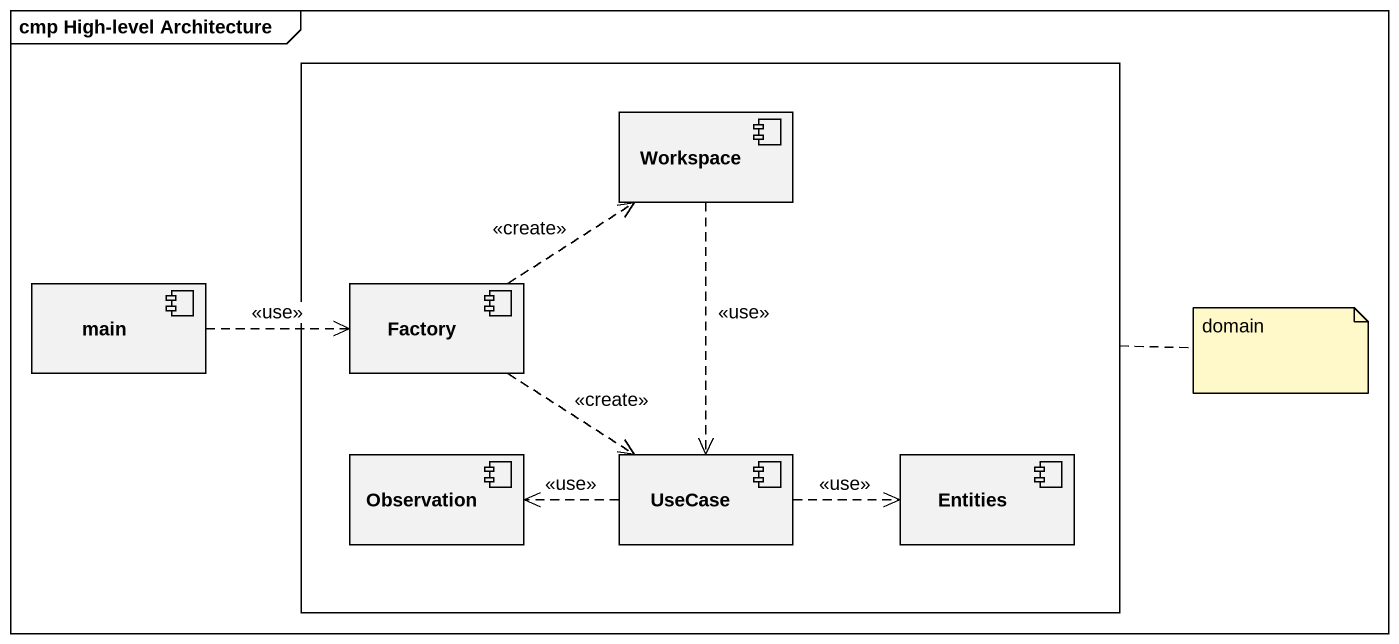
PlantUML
@startuml
mainframe cmp High-level Architecture
rectangle " " as rectangle1 {
  component Workspace
  component Factory
  component Observation
  component "UseCase" as UseCase_
  component Entities
}
component main
Workspace ..> UseCase_ : <<use>>
main .right.> Factory : <<use>>
Factory .up.> Workspace : <<create>>
Factory ..> UseCase_ : <<create>>
UseCase_ .left.> Observation : <<use>>
UseCase_ .right.> Entities : <<use>>
note right of rectangle1 : domain
@enduml
